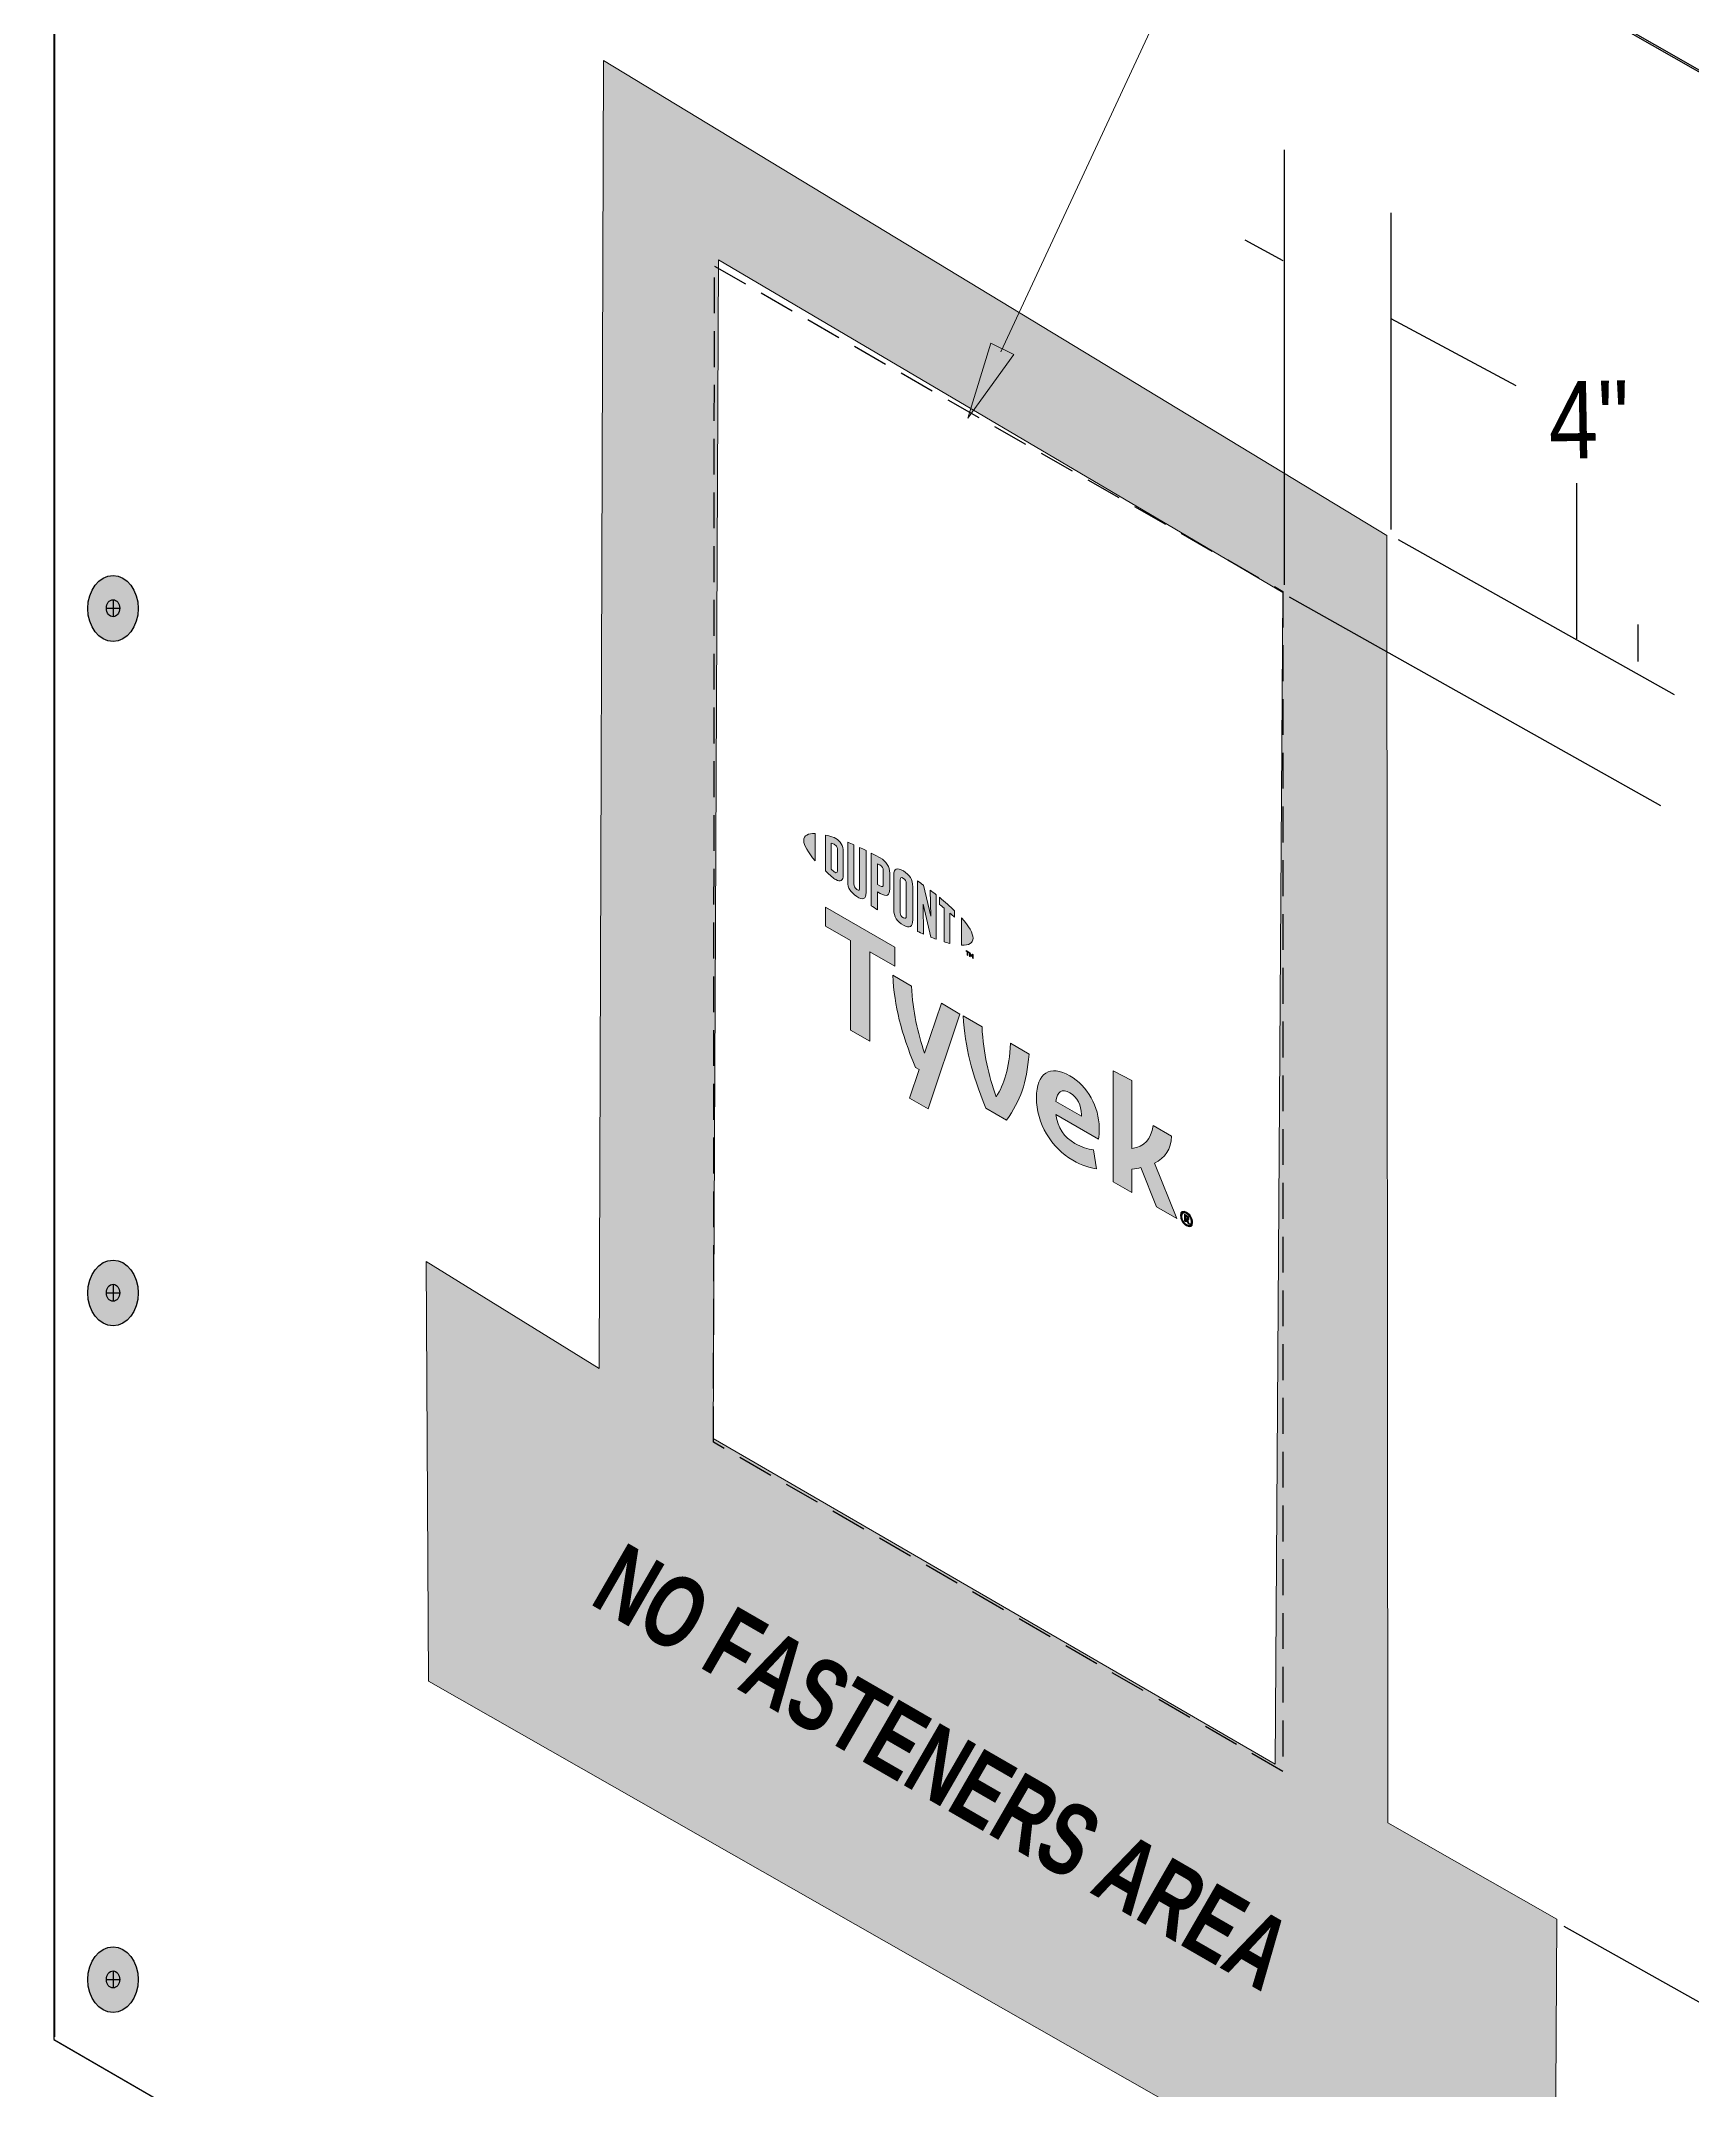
# Model space of a CAD drawing. Extents: x -1140 to 5605, y -816 to 2382.
# Drawn here: x 3728.1 to 3968.2, y 27.2 to 325.1 of the extents above; entities that cross this region are included whole.
import ezdxf

# ---------------------------------------------------------------- set-up
doc = ezdxf.new("R2010")
doc.units = 0
doc.header["$MEASUREMENT"] = 0
for name, pattern in [('AI-Linetype-26', [86.381111, 43.190556, -8.638111, 8.638111, -8.638111, 8.638111, -8.638111]), ('AI-Linetype-27', [86.381111, 43.190556, -8.638111, 8.638111, -8.638111, 8.638111, -8.638111]), ('AI-Linetype-28', [86.381111, 43.190556, -8.638111, 8.638111, -8.638111, 8.638111, -8.638111]), ('AI-Linetype-54', [7.8125, 5.208333, -2.604167])]:
    doc.linetypes.add(name, pattern=pattern)
for name, color, linetype, lineweight in [('.ATI-TEXT', 7, 'Continuous', 0), ('G-ANNO-TTLB', 7, 'Continuous', 0), ('TYVEK', 7, 'Continuous', 0), ('wall scratch', 7, 'Continuous', 0), ('X-REF - TRACED', 7, 'Continuous', 0)]:
    doc.layers.add(name, color=color, linetype=linetype, lineweight=lineweight)

# ---------------------------------------------------------------- blocks, each defined once
blk = doc.blocks.new('Block_38')
at = {"layer": 'wall scratch', "color": 18, "lineweight": 25, "true_color": 0x000000}
blk.add_lwpolyline([(3730.4, 35.1)], dxfattribs=at)
blk = doc.blocks.new('Block_39')
at = {"layer": 'wall scratch', "color": 18, "lineweight": 25, "true_color": 0x000000}
for points in [[(3730.4, 35.1)], [(3999.27, -120.56)]]:
    blk.add_lwpolyline(points, dxfattribs=at)
blk = doc.blocks.new('Block_208')
at = {"layer": 'TYVEK', "color": 18, "lineweight": 25, "true_color": 0x000000}
for points in [[(3890.34, 127.12)], [(3890.34, -44.32)]]:
    blk.add_lwpolyline(points, dxfattribs=at)
blk = doc.blocks.new('Block_213')
at = {"layer": 'TYVEK', "color": 4, "lineweight": 25, "true_color": 0x00ffff}
for points in [[(3780.2, 46.56)], [(3802.64, 33.7)]]:
    blk.add_lwpolyline(points, dxfattribs=at)
blk = doc.blocks.new('Block_221')
at = {"layer": 'TYVEK', "true_color": 0x003b71, "transparency": 33554687}
h = blk.add_hatch(color=156, dxfattribs=at)
h.dxf.hatch_style = 2
edge = h.paths.add_edge_path()
edge.add_ellipse((3738.59, 43.42), major_axis=(0, 4.78), ratio=0.766948, start_angle=0, end_angle=360)
at = {"layer": 'TYVEK', "color": 18, "lineweight": 25, "true_color": 0x000000}
for p, q in [((3737.62, 43.45), (3739.56, 43.45)), ((3738.59, 44.68), (3738.59, 42.21))]:
    blk.add_line(p, q, dxfattribs=at)
for centre, major_axis, ratio in [((3738.59, 43.42), (0, 4.78), 0.766948), ((3738.59, 43.45), (0, 1.23), 0.788846)]:
    blk.add_ellipse(centre, major_axis=major_axis, ratio=ratio, dxfattribs=at)
blk = doc.blocks.new('Block_222')
at = {"layer": 'TYVEK', "true_color": 0x003b71, "transparency": 33554687}
h = blk.add_hatch(color=156, dxfattribs=at)
h.dxf.hatch_style = 2
edge = h.paths.add_edge_path()
edge.add_ellipse((3738.59, 242.66), major_axis=(0, 4.78), ratio=0.766948, start_angle=0, end_angle=360)
at = {"layer": 'TYVEK', "color": 18, "lineweight": 25, "true_color": 0x000000}
for p, q in [((3737.62, 242.69), (3739.56, 242.69)), ((3738.59, 243.92), (3738.59, 241.45))]:
    blk.add_line(p, q, dxfattribs=at)
blk.add_lwpolyline([(3738.08, 247.08)], dxfattribs=at)
for centre, major_axis, ratio in [((3738.59, 242.66), (0, 4.78), 0.766948), ((3738.59, 242.69), (0, 1.23), 0.788846)]:
    blk.add_ellipse(centre, major_axis=major_axis, ratio=ratio, dxfattribs=at)
blk = doc.blocks.new('Block_224')
at = {"layer": 'TYVEK', "true_color": 0x003b71, "transparency": 33554687}
h = blk.add_hatch(color=156, dxfattribs=at)
h.dxf.hatch_style = 2
edge = h.paths.add_edge_path()
edge.add_ellipse((3738.59, 143.2), major_axis=(0, 4.78), ratio=0.766948, start_angle=0, end_angle=360)
at = {"layer": 'TYVEK', "color": 18, "lineweight": 25, "true_color": 0x000000}
for p, q in [((3737.62, 143.23), (3739.56, 143.23)), ((3738.59, 144.47), (3738.59, 142))]:
    blk.add_line(p, q, dxfattribs=at)
blk.add_lwpolyline([(3738.08, 138.09)], dxfattribs=at)
for centre, major_axis, ratio in [((3738.59, 143.2), (0, 4.78), 0.766948), ((3738.59, 143.23), (0, 1.23), 0.788846)]:
    blk.add_ellipse(centre, major_axis=major_axis, ratio=ratio, dxfattribs=at)
blk = doc.blocks.new('Block_475')
at = {"layer": '.ATI-TEXT', "true_color": 0x000000, "transparency": 33554687}
h = blk.add_hatch(color=18, dxfattribs=at)
h.dxf.hatch_style = 2
h.paths.add_polyline_path([(3869.48, 279.56), (3862.81, 270.31), (3866.12, 281.22)])
at = {"layer": '.ATI-TEXT', "color": 18, "lineweight": 0, "true_color": 0x000000}
for p, q in [((3867.6, 279.94), (3930.29, 414.9)), ((3930.29, 414.9), (3961.26, 414.9))]:
    blk.add_line(p, q, dxfattribs=at)
at = {"layer": '.ATI-TEXT'}
blk.add_lwpolyline([(3869.48, 279.56), (3862.81, 270.31), (3866.12, 281.22), (3866.12, 281.22)], close=True, dxfattribs=at)
at = {"layer": '.ATI-TEXT', "insert": (3971.52, 409.18), "char_height": 0.2, "attachment_point": 7}
blk.add_mtext('\\C18;\\c0;\\FArial Narrow|b0|i0|c1;\\H11.249999;\\W1.000000;WINDOW OUTLINE', dxfattribs=at)
blk = doc.blocks.new('Block_533')
at = {"layer": 'X-REF - TRACED', "true_color": 0x848484, "transparency": 33554687}
h = blk.add_hatch(color=252, dxfattribs=at)
h.dxf.hatch_style = 2
edge = h.paths.add_edge_path()
edge.add_spline(control_points=[(3838.94, 208.96), (3838.94, 208.24), (3839.55, 207.21), (3840.62, 206.01), (3840.62, 206.01), (3840.62, 209.96), (3840.62, 209.96), (3839.55, 210), (3838.94, 209.68), (3838.94, 208.96)], knot_values=[0, 0, 0, 0, 1, 1, 1, 2, 2, 2, 3, 3, 3, 3], degree=3, periodic=0)
h = blk.add_hatch(color=252, dxfattribs=at)
h.dxf.hatch_style = 2
edge = h.paths.add_edge_path()
edge.add_spline(control_points=[(3843.83, 204.53), (3843.83, 204.23), (3843.67, 204.22), (3843.48, 204.33), (3843.33, 204.41), (3843.1, 204.61), (3842.92, 204.77), (3842.92, 204.77), (3842.92, 208.54), (3842.92, 208.54), (3843.1, 208.49), (3843.33, 208.42), (3843.48, 208.33), (3843.67, 208.23), (3843.83, 208.03), (3843.83, 207.73), (3843.83, 207.73), (3843.83, 204.53), (3843.83, 204.53)], knot_values=[0, 0, 0, 0, 1, 1, 1, 2, 2, 2, 3, 3, 3, 4, 4, 4, 5, 5, 5, 6, 6, 6, 6], degree=3, periodic=0)
edge = h.paths.add_edge_path()
edge.add_spline(control_points=[(3843.6, 209.25), (3843.3, 209.42), (3842.87, 209.57), (3842.1, 209.74), (3842.1, 209.74), (3842.1, 204.52), (3842.1, 204.52), (3842.78, 203.88), (3843.3, 203.44), (3843.6, 203.27), (3844.29, 202.87), (3844.68, 203.13), (3844.68, 203.91), (3844.68, 203.91), (3844.68, 207.37), (3844.68, 207.37), (3844.68, 208.15), (3844.29, 208.85), (3843.6, 209.25)], knot_values=[0, 0, 0, 0, 1, 1, 1, 2, 2, 2, 3, 3, 3, 4, 4, 4, 5, 5, 5, 6, 6, 6, 6], degree=3, periodic=0)
h = blk.add_hatch(color=252, dxfattribs=at)
h.dxf.hatch_style = 2
edge = h.paths.add_edge_path()
edge.add_spline(control_points=[(3847.07, 202.05), (3847.07, 201.74), (3846.98, 201.6), (3846.65, 201.84), (3846.33, 202.07), (3846.24, 202.28), (3846.24, 202.64), (3846.24, 202.64), (3846.24, 208.32), (3846.24, 208.32), (3846.02, 208.42), (3845.55, 208.62), (3845.34, 208.71), (3845.34, 208.71), (3845.34, 202.95), (3845.34, 202.95), (3845.34, 202.04), (3845.73, 201.45), (3846.65, 200.8), (3847.49, 200.21), (3848.01, 200.4), (3848.01, 201.41), (3848.01, 201.41), (3848.01, 207.49), (3848.01, 207.49), (3847.83, 207.58), (3847.26, 207.86), (3847.07, 207.94), (3847.07, 207.94), (3847.07, 202.05), (3847.07, 202.05)], knot_values=[0, 0, 0, 0, 1, 1, 1, 2, 2, 2, 3, 3, 3, 4, 4, 4, 5, 5, 5, 6, 6, 6, 7, 7, 7, 8, 8, 8, 9, 9, 9, 10, 10, 10, 10], degree=3, periodic=0)
h = blk.add_hatch(color=252, dxfattribs=at)
h.dxf.hatch_style = 2
edge = h.paths.add_edge_path()
edge.add_spline(control_points=[(3850.49, 202.57), (3850.49, 202.24), (3850.39, 202.13), (3850.01, 202.35), (3850.01, 202.35), (3849.68, 202.54), (3849.68, 202.54), (3849.68, 202.54), (3849.68, 205.56), (3849.68, 205.56), (3849.82, 205.48), (3849.9, 205.44), (3849.99, 205.39), (3850.4, 205.15), (3850.49, 204.92), (3850.49, 204.59), (3850.49, 204.59), (3850.49, 202.57), (3850.49, 202.57)], knot_values=[0, 0, 0, 0, 1, 1, 1, 2, 2, 2, 3, 3, 3, 4, 4, 4, 5, 5, 5, 6, 6, 6, 6], degree=3, periodic=0)
edge = h.paths.add_edge_path()
edge.add_spline(control_points=[(3850.04, 206.43), (3849.88, 206.52), (3849.29, 206.84), (3848.74, 207.12), (3848.74, 207.12), (3848.74, 199.47), (3848.74, 199.47), (3848.93, 199.35), (3849.41, 199.04), (3849.68, 198.88), (3849.68, 198.88), (3849.68, 201.48), (3849.68, 201.48), (3849.68, 201.48), (3850.04, 201.27), (3850.04, 201.27), (3851.03, 200.7), (3851.44, 200.97), (3851.44, 201.94), (3851.44, 201.94), (3851.44, 204.2), (3851.44, 204.2), (3851.44, 205.15), (3850.98, 205.89), (3850.04, 206.43)], knot_values=[0, 0, 0, 0, 1, 1, 1, 2, 2, 2, 3, 3, 3, 4, 4, 4, 5, 5, 5, 6, 6, 6, 7, 7, 7, 8, 8, 8, 8], degree=3, periodic=0)
h = blk.add_hatch(color=252, dxfattribs=at)
h.dxf.hatch_style = 2
edge = h.paths.add_edge_path()
edge.add_spline(control_points=[(3853.84, 197.96), (3853.84, 197.66), (3853.75, 197.55), (3853.42, 197.73), (3853.08, 197.92), (3852.98, 198.14), (3852.98, 198.46), (3852.98, 198.46), (3852.98, 203.23), (3852.98, 203.23), (3852.98, 203.54), (3853.08, 203.66), (3853.42, 203.45), (3853.75, 203.25), (3853.84, 203.04), (3853.84, 202.73), (3853.84, 202.73), (3853.84, 197.96), (3853.84, 197.96)], knot_values=[0, 0, 0, 0, 1, 1, 1, 2, 2, 2, 3, 3, 3, 4, 4, 4, 5, 5, 5, 6, 6, 6, 6], degree=3, periodic=0)
edge = h.paths.add_edge_path()
edge.add_spline(control_points=[(3853.42, 204.52), (3852.55, 205.07), (3852.03, 204.93), (3852.03, 203.92), (3852.03, 203.92), (3852.03, 198.92), (3852.03, 198.92), (3852.03, 197.85), (3852.5, 197.14), (3853.42, 196.66), (3854.32, 196.19), (3854.79, 196.31), (3854.79, 197.44), (3854.79, 197.44), (3854.79, 202.22), (3854.79, 202.22), (3854.79, 203.3), (3854.36, 203.92), (3853.42, 204.52)], knot_values=[0, 0, 0, 0, 1, 1, 1, 2, 2, 2, 3, 3, 3, 4, 4, 4, 5, 5, 5, 6, 6, 6, 6], degree=3, periodic=0)
h = blk.add_hatch(color=252, dxfattribs=at)
h.dxf.hatch_style = 2
edge = h.paths.add_edge_path()
edge.add_spline(control_points=[(3857.39, 197.97), (3857.39, 197.97), (3856.35, 202.46), (3856.35, 202.46), (3856.07, 202.66), (3855.72, 202.91), (3855.46, 203.09), (3855.46, 203.09), (3855.46, 195.74), (3855.46, 195.74), (3855.65, 195.65), (3856.12, 195.44), (3856.36, 195.34), (3856.36, 195.34), (3856.29, 199.71), (3856.29, 199.71), (3856.29, 199.71), (3857.39, 194.91), (3857.39, 194.91), (3857.62, 194.82), (3857.97, 194.69), (3858.19, 194.61), (3858.19, 194.61), (3858.19, 201.06), (3858.19, 201.06), (3857.96, 201.25), (3857.53, 201.58), (3857.33, 201.74), (3857.33, 201.74), (3857.39, 197.97), (3857.39, 197.97)], knot_values=[0, 0, 0, 0, 1, 1, 1, 2, 2, 2, 3, 3, 3, 4, 4, 4, 5, 5, 5, 6, 6, 6, 7, 7, 7, 8, 8, 8, 9, 9, 9, 10, 10, 10, 10], degree=3, periodic=0)
h = blk.add_hatch(color=252, dxfattribs=at)
h.dxf.hatch_style = 2
edge = h.paths.add_edge_path()
edge.add_spline(control_points=[(3858.65, 199.67), (3858.89, 199.49), (3859.12, 199.3), (3859.34, 199.12), (3859.34, 199.12), (3859.34, 194.23), (3859.34, 194.23), (3859.54, 194.17), (3859.92, 194.06), (3860.18, 194), (3860.18, 194), (3860.18, 198.4), (3860.18, 198.4), (3860.42, 198.19), (3860.65, 197.98), (3860.86, 197.79), (3860.86, 197.79), (3860.86, 198.73), (3860.86, 198.73), (3860.2, 199.38), (3859.49, 200.01), (3858.65, 200.69), (3858.65, 200.69), (3858.65, 199.67), (3858.65, 199.67)], knot_values=[0, 0, 0, 0, 1, 1, 1, 2, 2, 2, 3, 3, 3, 4, 4, 4, 5, 5, 5, 6, 6, 6, 7, 7, 7, 8, 8, 8, 8], degree=3, periodic=0)
h = blk.add_hatch(color=252, dxfattribs=at)
h.dxf.hatch_style = 2
edge = h.paths.add_edge_path()
edge.add_spline(control_points=[(3863.55, 194.75), (3863.55, 194.03), (3862.94, 193.71), (3861.87, 193.74), (3861.87, 193.74), (3861.87, 197.69), (3861.87, 197.69), (3862.94, 196.5), (3863.55, 195.47), (3863.55, 194.75)], knot_values=[0, 0, 0, 0, 1, 1, 1, 2, 2, 2, 3, 3, 3, 3], degree=3, periodic=0)
h = blk.add_hatch(color=252, dxfattribs=at)
h.dxf.hatch_style = 2
edge = h.paths.add_edge_path()
edge.add_spline(control_points=[(3863.05, 192.67), (3863.05, 192.67), (3863.15, 192.61), (3863.15, 192.61), (3863.15, 192.61), (3863.3, 192.26), (3863.3, 192.26), (3863.3, 192.26), (3863.45, 192.44), (3863.45, 192.44), (3863.45, 192.44), (3863.55, 192.38), (3863.55, 192.38), (3863.55, 192.38), (3863.55, 191.81), (3863.55, 191.81), (3863.55, 191.81), (3863.46, 191.87), (3863.46, 191.87), (3863.46, 191.87), (3863.46, 192.27), (3863.46, 192.27), (3863.46, 192.27), (3863.31, 192.09), (3863.31, 192.09), (3863.31, 192.09), (3863.3, 192.09), (3863.3, 192.09), (3863.3, 192.09), (3863.14, 192.45), (3863.14, 192.45), (3863.14, 192.45), (3863.14, 192.05), (3863.14, 192.05), (3863.14, 192.05), (3863.05, 192.1), (3863.05, 192.1), (3863.05, 192.1), (3863.05, 192.67), (3863.05, 192.67)], knot_values=[0, 0, 0, 0, 1, 1, 1, 2, 2, 2, 3, 3, 3, 4, 4, 4, 5, 5, 5, 6, 6, 6, 7, 7, 7, 8, 8, 8, 9, 9, 9, 10, 10, 10, 11, 11, 11, 12, 12, 12, 13, 13, 13, 13], degree=3, periodic=0)
edge = h.paths.add_edge_path()
edge.add_spline(control_points=[(3862.7, 192.77), (3862.7, 192.77), (3862.54, 192.86), (3862.54, 192.86), (3862.54, 192.86), (3862.54, 192.96), (3862.54, 192.96), (3862.54, 192.96), (3862.94, 192.73), (3862.94, 192.73), (3862.94, 192.73), (3862.94, 192.63), (3862.94, 192.63), (3862.94, 192.63), (3862.79, 192.72), (3862.79, 192.72), (3862.79, 192.72), (3862.79, 192.25), (3862.79, 192.25), (3862.79, 192.25), (3862.7, 192.31), (3862.7, 192.31), (3862.7, 192.31), (3862.7, 192.77), (3862.7, 192.77)], knot_values=[0, 0, 0, 0, 1, 1, 1, 2, 2, 2, 3, 3, 3, 4, 4, 4, 5, 5, 5, 6, 6, 6, 7, 7, 7, 8, 8, 8, 8], degree=3, periodic=0)
at = {"layer": 'X-REF - TRACED'}
for points, knots in [([(3838.94, 208.96), (3838.94, 208.24), (3839.55, 207.21), (3840.62, 206.01), (3840.62, 206.01), (3840.62, 209.96), (3840.62, 209.96), (3839.55, 210), (3838.94, 209.68), (3838.94, 208.96)], [0, 0, 0, 0, 1, 1, 1, 2, 2, 2, 3, 3, 3, 3]), ([(3843.6, 209.25), (3843.3, 209.42), (3842.87, 209.57), (3842.1, 209.74), (3842.1, 209.74), (3842.1, 204.52), (3842.1, 204.52), (3842.78, 203.88), (3843.3, 203.44), (3843.6, 203.27), (3844.29, 202.87), (3844.68, 203.13), (3844.68, 203.91), (3844.68, 203.91), (3844.68, 207.37), (3844.68, 207.37), (3844.68, 208.15), (3844.29, 208.85), (3843.6, 209.25)], [0, 0, 0, 0, 1, 1, 1, 2, 2, 2, 3, 3, 3, 4, 4, 4, 5, 5, 5, 6, 6, 6, 6]), ([(3843.83, 204.53), (3843.83, 204.23), (3843.67, 204.22), (3843.48, 204.33), (3843.33, 204.41), (3843.1, 204.61), (3842.92, 204.77), (3842.92, 204.77), (3842.92, 208.54), (3842.92, 208.54), (3843.1, 208.49), (3843.33, 208.42), (3843.48, 208.33), (3843.67, 208.23), (3843.83, 208.03), (3843.83, 207.73), (3843.83, 207.73), (3843.83, 204.53), (3843.83, 204.53)], [0, 0, 0, 0, 1, 1, 1, 2, 2, 2, 3, 3, 3, 4, 4, 4, 5, 5, 5, 6, 6, 6, 6]), ([(3847.07, 202.05), (3847.07, 201.74), (3846.98, 201.6), (3846.65, 201.84), (3846.33, 202.07), (3846.24, 202.28), (3846.24, 202.64), (3846.24, 202.64), (3846.24, 208.32), (3846.24, 208.32), (3846.02, 208.42), (3845.55, 208.62), (3845.34, 208.71), (3845.34, 208.71), (3845.34, 202.95), (3845.34, 202.95), (3845.34, 202.04), (3845.73, 201.45), (3846.65, 200.8), (3847.49, 200.21), (3848.01, 200.4), (3848.01, 201.41), (3848.01, 201.41), (3848.01, 207.49), (3848.01, 207.49), (3847.83, 207.58), (3847.26, 207.86), (3847.07, 207.94), (3847.07, 207.94), (3847.07, 202.05), (3847.07, 202.05)], [0, 0, 0, 0, 1, 1, 1, 2, 2, 2, 3, 3, 3, 4, 4, 4, 5, 5, 5, 6, 6, 6, 7, 7, 7, 8, 8, 8, 9, 9, 9, 10, 10, 10, 10]), ([(3850.04, 206.43), (3849.88, 206.52), (3849.29, 206.84), (3848.74, 207.12), (3848.74, 207.12), (3848.74, 199.47), (3848.74, 199.47), (3848.93, 199.35), (3849.41, 199.04), (3849.68, 198.88), (3849.68, 198.88), (3849.68, 201.48), (3849.68, 201.48), (3849.68, 201.48), (3850.04, 201.27), (3850.04, 201.27), (3851.03, 200.7), (3851.44, 200.97), (3851.44, 201.94), (3851.44, 201.94), (3851.44, 204.2), (3851.44, 204.2), (3851.44, 205.15), (3850.98, 205.89), (3850.04, 206.43)], [0, 0, 0, 0, 1, 1, 1, 2, 2, 2, 3, 3, 3, 4, 4, 4, 5, 5, 5, 6, 6, 6, 7, 7, 7, 8, 8, 8, 8]), ([(3850.49, 202.57), (3850.49, 202.24), (3850.39, 202.13), (3850.01, 202.35), (3850.01, 202.35), (3849.68, 202.54), (3849.68, 202.54), (3849.68, 202.54), (3849.68, 205.56), (3849.68, 205.56), (3849.82, 205.48), (3849.9, 205.44), (3849.99, 205.39), (3850.4, 205.15), (3850.49, 204.92), (3850.49, 204.59), (3850.49, 204.59), (3850.49, 202.57), (3850.49, 202.57)], [0, 0, 0, 0, 1, 1, 1, 2, 2, 2, 3, 3, 3, 4, 4, 4, 5, 5, 5, 6, 6, 6, 6]), ([(3853.42, 204.52), (3852.55, 205.07), (3852.03, 204.93), (3852.03, 203.92), (3852.03, 203.92), (3852.03, 198.92), (3852.03, 198.92), (3852.03, 197.85), (3852.5, 197.14), (3853.42, 196.66), (3854.32, 196.19), (3854.79, 196.31), (3854.79, 197.44), (3854.79, 197.44), (3854.79, 202.22), (3854.79, 202.22), (3854.79, 203.3), (3854.36, 203.92), (3853.42, 204.52)], [0, 0, 0, 0, 1, 1, 1, 2, 2, 2, 3, 3, 3, 4, 4, 4, 5, 5, 5, 6, 6, 6, 6]), ([(3853.84, 197.96), (3853.84, 197.66), (3853.75, 197.55), (3853.42, 197.73), (3853.08, 197.92), (3852.98, 198.14), (3852.98, 198.46), (3852.98, 198.46), (3852.98, 203.23), (3852.98, 203.23), (3852.98, 203.54), (3853.08, 203.66), (3853.42, 203.45), (3853.75, 203.25), (3853.84, 203.04), (3853.84, 202.73), (3853.84, 202.73), (3853.84, 197.96), (3853.84, 197.96)], [0, 0, 0, 0, 1, 1, 1, 2, 2, 2, 3, 3, 3, 4, 4, 4, 5, 5, 5, 6, 6, 6, 6]), ([(3857.39, 197.97), (3857.39, 197.97), (3856.35, 202.46), (3856.35, 202.46), (3856.07, 202.66), (3855.72, 202.91), (3855.46, 203.09), (3855.46, 203.09), (3855.46, 195.74), (3855.46, 195.74), (3855.65, 195.65), (3856.12, 195.44), (3856.36, 195.34), (3856.36, 195.34), (3856.29, 199.71), (3856.29, 199.71), (3856.29, 199.71), (3857.39, 194.91), (3857.39, 194.91), (3857.62, 194.82), (3857.97, 194.69), (3858.19, 194.61), (3858.19, 194.61), (3858.19, 201.06), (3858.19, 201.06), (3857.96, 201.25), (3857.53, 201.58), (3857.33, 201.74), (3857.33, 201.74), (3857.39, 197.97), (3857.39, 197.97)], [0, 0, 0, 0, 1, 1, 1, 2, 2, 2, 3, 3, 3, 4, 4, 4, 5, 5, 5, 6, 6, 6, 7, 7, 7, 8, 8, 8, 9, 9, 9, 10, 10, 10, 10]), ([(3858.65, 199.67), (3858.89, 199.49), (3859.12, 199.3), (3859.34, 199.12), (3859.34, 199.12), (3859.34, 194.23), (3859.34, 194.23), (3859.54, 194.17), (3859.92, 194.06), (3860.18, 194), (3860.18, 194), (3860.18, 198.4), (3860.18, 198.4), (3860.42, 198.19), (3860.65, 197.98), (3860.86, 197.79), (3860.86, 197.79), (3860.86, 198.73), (3860.86, 198.73), (3860.2, 199.38), (3859.49, 200.01), (3858.65, 200.69), (3858.65, 200.69), (3858.65, 199.67), (3858.65, 199.67)], [0, 0, 0, 0, 1, 1, 1, 2, 2, 2, 3, 3, 3, 4, 4, 4, 5, 5, 5, 6, 6, 6, 7, 7, 7, 8, 8, 8, 8]), ([(3863.55, 194.75), (3863.55, 194.03), (3862.94, 193.71), (3861.87, 193.74), (3861.87, 193.74), (3861.87, 197.69), (3861.87, 197.69), (3862.94, 196.5), (3863.55, 195.47), (3863.55, 194.75)], [0, 0, 0, 0, 1, 1, 1, 2, 2, 2, 3, 3, 3, 3]), ([(3862.7, 192.77), (3862.7, 192.77), (3862.54, 192.86), (3862.54, 192.86), (3862.54, 192.86), (3862.54, 192.96), (3862.54, 192.96), (3862.54, 192.96), (3862.94, 192.73), (3862.94, 192.73), (3862.94, 192.73), (3862.94, 192.63), (3862.94, 192.63), (3862.94, 192.63), (3862.79, 192.72), (3862.79, 192.72), (3862.79, 192.72), (3862.79, 192.25), (3862.79, 192.25), (3862.79, 192.25), (3862.7, 192.31), (3862.7, 192.31), (3862.7, 192.31), (3862.7, 192.77), (3862.7, 192.77)], [0, 0, 0, 0, 1, 1, 1, 2, 2, 2, 3, 3, 3, 4, 4, 4, 5, 5, 5, 6, 6, 6, 7, 7, 7, 8, 8, 8, 8]), ([(3863.05, 192.67), (3863.05, 192.67), (3863.15, 192.61), (3863.15, 192.61), (3863.15, 192.61), (3863.3, 192.26), (3863.3, 192.26), (3863.3, 192.26), (3863.45, 192.44), (3863.45, 192.44), (3863.45, 192.44), (3863.55, 192.38), (3863.55, 192.38), (3863.55, 192.38), (3863.55, 191.81), (3863.55, 191.81), (3863.55, 191.81), (3863.46, 191.87), (3863.46, 191.87), (3863.46, 191.87), (3863.46, 192.27), (3863.46, 192.27), (3863.46, 192.27), (3863.31, 192.09), (3863.31, 192.09), (3863.31, 192.09), (3863.3, 192.09), (3863.3, 192.09), (3863.3, 192.09), (3863.14, 192.45), (3863.14, 192.45), (3863.14, 192.45), (3863.14, 192.05), (3863.14, 192.05), (3863.14, 192.05), (3863.05, 192.1), (3863.05, 192.1), (3863.05, 192.1), (3863.05, 192.67), (3863.05, 192.67)], [0, 0, 0, 0, 1, 1, 1, 2, 2, 2, 3, 3, 3, 4, 4, 4, 5, 5, 5, 6, 6, 6, 7, 7, 7, 8, 8, 8, 9, 9, 9, 10, 10, 10, 11, 11, 11, 12, 12, 12, 13, 13, 13, 13])]:
    blk.add_open_spline(points, degree=3, knots=knots, dxfattribs=at)
blk = doc.blocks.new('Block_537')
at = {"layer": 'X-REF - TRACED', "true_color": 0x848484, "transparency": 33554687}
h = blk.add_hatch(color=252, dxfattribs=at)
h.dxf.hatch_style = 2
h.paths.add_polyline_path([(3852.2, 193.43), (3842.1, 199.26), (3842.1, 196.52), (3845.75, 194.41), (3845.75, 181.41), (3848.55, 179.79), (3848.55, 192.79), (3852.2, 190.68)])
h = blk.add_hatch(color=252, dxfattribs=at)
h.dxf.hatch_style = 2
edge = h.paths.add_edge_path()
edge.add_spline(control_points=[(3868.99, 179.48), (3868.81, 175.74), (3868.07, 173.56), (3866.91, 171.69), (3865.79, 174.88), (3865.07, 177.9), (3864.85, 181.87), (3864.85, 181.87), (3862.12, 183.45), (3862.12, 183.45), (3862.42, 178.76), (3863.3, 175.35), (3865.42, 170.05), (3865.42, 170.05), (3868.42, 168.32), (3868.42, 168.32), (3870.46, 171.21), (3871.3, 173.63), (3871.7, 177.92), (3871.7, 177.92), (3868.99, 179.48), (3868.99, 179.48)], knot_values=[0, 0, 0, 0, 1, 1, 1, 2, 2, 2, 3, 3, 3, 4, 4, 4, 5, 5, 5, 6, 6, 6, 7, 7, 7, 7], degree=3, periodic=0)
h = blk.add_hatch(color=252, dxfattribs=at)
h.dxf.hatch_style = 2
edge = h.paths.add_edge_path()
edge.add_spline(control_points=[(3875.56, 171.04), (3875.56, 171.04), (3879.29, 168.88), (3879.29, 168.88), (3879.29, 168.88), (3879.29, 169.15), (3879.29, 169.15), (3879.29, 170.41), (3878.7, 171.67), (3877.62, 172.3), (3876.48, 172.95), (3875.74, 172.46), (3875.56, 171.04)], knot_values=[0, 0, 0, 0, 1, 1, 1, 2, 2, 2, 3, 3, 3, 4, 4, 4, 4], degree=3, periodic=0)
edge = h.paths.add_edge_path()
edge.add_spline(control_points=[(3881.5, 161.26), (3880.64, 161.31), (3879.36, 161.73), (3878.07, 162.48), (3874.91, 164.3), (3872.75, 167.84), (3872.75, 171.58), (3872.75, 175.15), (3874.74, 176.44), (3877.62, 174.77), (3880.19, 173.29), (3881.87, 170.22), (3881.87, 167.21), (3881.87, 166.54), (3881.84, 165.97), (3881.8, 165.55), (3881.8, 165.55), (3875.6, 169.12), (3875.6, 169.12), (3875.85, 167.18), (3876.78, 165.84), (3878.34, 164.93), (3879.31, 164.38), (3880.23, 164.09), (3881.07, 164.01), (3881.07, 164.01), (3881.5, 161.26), (3881.5, 161.26)], knot_values=[0, 0, 0, 0, 1, 1, 1, 2, 2, 2, 3, 3, 3, 4, 4, 4, 5, 5, 5, 6, 6, 6, 7, 7, 7, 8, 8, 8, 9, 9, 9, 9], degree=3, periodic=0)
h = blk.add_hatch(color=252, dxfattribs=at)
h.dxf.hatch_style = 2
edge = h.paths.add_edge_path()
edge.add_spline(control_points=[(3889.9, 162.06), (3889.9, 162.06), (3893.15, 154.04), (3893.15, 154.04), (3893.15, 154.04), (3890.21, 155.74), (3890.21, 155.74), (3890.21, 155.74), (3887.95, 161.43), (3887.95, 161.43), (3887.54, 161.33), (3887.11, 161.24), (3886.64, 161.18), (3886.64, 161.18), (3886.64, 157.8), (3886.64, 157.8), (3886.64, 157.8), (3883.93, 159.37), (3883.93, 159.37), (3883.93, 159.37), (3883.93, 175.49), (3883.93, 175.49), (3883.93, 175.49), (3886.64, 174.08), (3886.64, 174.08), (3886.64, 174.08), (3886.64, 164.17), (3886.64, 164.17), (3888.48, 164.47), (3889.39, 165.53), (3889.7, 167.53), (3889.7, 167.53), (3892.39, 165.97), (3892.39, 165.97), (3892.33, 164.07), (3891.47, 162.84), (3889.9, 162.06)], knot_values=[0, 0, 0, 0, 1, 1, 1, 2, 2, 2, 3, 3, 3, 4, 4, 4, 5, 5, 5, 6, 6, 6, 7, 7, 7, 8, 8, 8, 9, 9, 9, 10, 10, 10, 11, 11, 11, 12, 12, 12, 12], degree=3, periodic=0)
at = {"layer": 'X-REF - TRACED'}
blk.add_lwpolyline([(3852.2, 193.43), (3842.1, 199.26), (3842.1, 196.52), (3845.75, 194.41), (3845.75, 181.41), (3848.55, 179.79), (3848.55, 192.79), (3852.2, 190.68)], close=True, dxfattribs=at)
for points, knots in [([(3868.99, 179.48), (3868.81, 175.74), (3868.07, 173.56), (3866.91, 171.69), (3865.79, 174.88), (3865.07, 177.9), (3864.85, 181.87), (3864.85, 181.87), (3862.12, 183.45), (3862.12, 183.45), (3862.42, 178.76), (3863.3, 175.35), (3865.42, 170.05), (3865.42, 170.05), (3868.42, 168.32), (3868.42, 168.32), (3870.46, 171.21), (3871.3, 173.63), (3871.7, 177.92), (3871.7, 177.92), (3868.99, 179.48), (3868.99, 179.48)], [0, 0, 0, 0, 1, 1, 1, 2, 2, 2, 3, 3, 3, 4, 4, 4, 5, 5, 5, 6, 6, 6, 7, 7, 7, 7]), ([(3881.5, 161.26), (3880.64, 161.31), (3879.36, 161.73), (3878.07, 162.48), (3874.91, 164.3), (3872.75, 167.84), (3872.75, 171.58), (3872.75, 175.15), (3874.74, 176.44), (3877.62, 174.77), (3880.19, 173.29), (3881.87, 170.22), (3881.87, 167.21), (3881.87, 166.54), (3881.84, 165.97), (3881.8, 165.55), (3881.8, 165.55), (3875.6, 169.12), (3875.6, 169.12), (3875.85, 167.18), (3876.78, 165.84), (3878.34, 164.93), (3879.31, 164.38), (3880.23, 164.09), (3881.07, 164.01), (3881.07, 164.01), (3881.5, 161.26), (3881.5, 161.26)], [0, 0, 0, 0, 1, 1, 1, 2, 2, 2, 3, 3, 3, 4, 4, 4, 5, 5, 5, 6, 6, 6, 7, 7, 7, 8, 8, 8, 9, 9, 9, 9]), ([(3875.56, 171.04), (3875.56, 171.04), (3879.29, 168.88), (3879.29, 168.88), (3879.29, 168.88), (3879.29, 169.15), (3879.29, 169.15), (3879.29, 170.41), (3878.7, 171.67), (3877.62, 172.3), (3876.48, 172.95), (3875.74, 172.46), (3875.56, 171.04)], [0, 0, 0, 0, 1, 1, 1, 2, 2, 2, 3, 3, 3, 4, 4, 4, 4]), ([(3889.9, 162.06), (3889.9, 162.06), (3893.15, 154.04), (3893.15, 154.04), (3893.15, 154.04), (3890.21, 155.74), (3890.21, 155.74), (3890.21, 155.74), (3887.95, 161.43), (3887.95, 161.43), (3887.54, 161.33), (3887.11, 161.24), (3886.64, 161.18), (3886.64, 161.18), (3886.64, 157.8), (3886.64, 157.8), (3886.64, 157.8), (3883.93, 159.37), (3883.93, 159.37), (3883.93, 159.37), (3883.93, 175.49), (3883.93, 175.49), (3883.93, 175.49), (3886.64, 174.08), (3886.64, 174.08), (3886.64, 174.08), (3886.64, 164.17), (3886.64, 164.17), (3888.48, 164.47), (3889.39, 165.53), (3889.7, 167.53), (3889.7, 167.53), (3892.39, 165.97), (3892.39, 165.97), (3892.33, 164.07), (3891.47, 162.84), (3889.9, 162.06)], [0, 0, 0, 0, 1, 1, 1, 2, 2, 2, 3, 3, 3, 4, 4, 4, 5, 5, 5, 6, 6, 6, 7, 7, 7, 8, 8, 8, 9, 9, 9, 10, 10, 10, 11, 11, 11, 12, 12, 12, 12])]:
    blk.add_open_spline(points, degree=3, knots=knots, dxfattribs=at)
blk = doc.blocks.new('Block_536')
at = {"layer": 'X-REF - TRACED', "true_color": 0x848484, "transparency": 33554687}
h = blk.add_hatch(color=252, dxfattribs=at)
h.dxf.hatch_style = 2
edge = h.paths.add_edge_path()
edge.add_spline(control_points=[(3858.94, 185.29), (3858.94, 185.29), (3856.51, 178.04), (3856.51, 178.04), (3855.47, 181.07), (3854.8, 184), (3854.6, 187.79), (3854.6, 187.79), (3851.87, 189.37), (3851.87, 189.37), (3852.16, 184.68), (3853.05, 181.27), (3855.17, 175.97), (3855.17, 175.97), (3855.71, 175.66), (3855.71, 175.66), (3855.71, 175.66), (3854.32, 171.52), (3854.32, 171.52), (3854.32, 171.52), (3857.03, 169.96), (3857.03, 169.96), (3857.03, 169.96), (3861.64, 183.72), (3861.64, 183.72), (3861.64, 183.72), (3858.94, 185.29), (3858.94, 185.29)], knot_values=[0, 0, 0, 0, 1, 1, 1, 2, 2, 2, 3, 3, 3, 4, 4, 4, 5, 5, 5, 6, 6, 6, 7, 7, 7, 8, 8, 8, 9, 9, 9, 9], degree=3, periodic=0)
at = {"layer": 'X-REF - TRACED'}
blk.add_open_spline([(3858.94, 185.29), (3858.94, 185.29), (3856.51, 178.04), (3856.51, 178.04), (3855.47, 181.07), (3854.8, 184), (3854.6, 187.79), (3854.6, 187.79), (3851.87, 189.37), (3851.87, 189.37), (3852.16, 184.68), (3853.05, 181.27), (3855.17, 175.97), (3855.17, 175.97), (3855.71, 175.66), (3855.71, 175.66), (3855.71, 175.66), (3854.32, 171.52), (3854.32, 171.52), (3854.32, 171.52), (3857.03, 169.96), (3857.03, 169.96), (3857.03, 169.96), (3861.64, 183.72), (3861.64, 183.72), (3861.64, 183.72), (3858.94, 185.29), (3858.94, 185.29)], degree=3, knots=[0, 0, 0, 0, 1, 1, 1, 2, 2, 2, 3, 3, 3, 4, 4, 4, 5, 5, 5, 6, 6, 6, 7, 7, 7, 8, 8, 8, 9, 9, 9, 9], dxfattribs=at)
blk.add_blockref('Block_537', (0, 0), dxfattribs=at)
blk = doc.blocks.new('Block_538')
at = {"layer": 'X-REF - TRACED', "true_color": 0x848484, "transparency": 33554687}
h = blk.add_hatch(color=252, dxfattribs=at)
h.dxf.hatch_style = 2
edge = h.paths.add_edge_path()
edge.add_spline(control_points=[(3894.45, 154.35), (3894.45, 154.35), (3894.45, 154.06), (3894.45, 154.06), (3894.45, 154.06), (3894.56, 153.99), (3894.56, 153.99), (3894.67, 153.93), (3894.73, 153.93), (3894.73, 154.04), (3894.73, 154.16), (3894.67, 154.23), (3894.56, 154.29), (3894.56, 154.29), (3894.45, 154.35), (3894.45, 154.35)], knot_values=[0, 0, 0, 0, 1, 1, 1, 2, 2, 2, 3, 3, 3, 4, 4, 4, 5, 5, 5, 5], degree=3, periodic=0)
edge = h.paths.add_edge_path()
edge.add_spline(control_points=[(3894.26, 154.65), (3894.26, 154.65), (3894.56, 154.48), (3894.56, 154.48), (3894.8, 154.34), (3894.92, 154.14), (3894.92, 153.94), (3894.92, 153.8), (3894.86, 153.72), (3894.74, 153.74), (3894.8, 153.58), (3894.88, 153.41), (3894.98, 153.22), (3894.98, 153.22), (3894.75, 153.35), (3894.75, 153.35), (3894.66, 153.52), (3894.6, 153.67), (3894.55, 153.82), (3894.55, 153.82), (3894.45, 153.88), (3894.45, 153.88), (3894.45, 153.88), (3894.45, 153.52), (3894.45, 153.52), (3894.45, 153.52), (3894.26, 153.63), (3894.26, 153.63), (3894.26, 153.63), (3894.26, 154.65), (3894.26, 154.65)], knot_values=[0, 0, 0, 0, 1, 1, 1, 2, 2, 2, 3, 3, 3, 4, 4, 4, 5, 5, 5, 6, 6, 6, 7, 7, 7, 8, 8, 8, 9, 9, 9, 10, 10, 10, 10], degree=3, periodic=0)
edge = h.paths.add_edge_path()
edge.add_spline(control_points=[(3894.57, 154.73), (3894.15, 154.98), (3893.9, 154.84), (3893.9, 154.33), (3893.9, 153.82), (3894.15, 153.4), (3894.57, 153.15), (3895, 152.91), (3895.24, 153.04), (3895.24, 153.55), (3895.24, 154.06), (3895, 154.49), (3894.57, 154.73)], knot_values=[0, 0, 0, 0, 1, 1, 1, 2, 2, 2, 3, 3, 3, 4, 4, 4, 4], degree=3, periodic=0)
edge = h.paths.add_edge_path()
edge.add_spline(control_points=[(3894.57, 154.93), (3895.1, 154.63), (3895.45, 154.04), (3895.45, 153.44), (3895.45, 152.83), (3895.1, 152.65), (3894.57, 152.95), (3894.04, 153.26), (3893.7, 153.84), (3893.7, 154.45), (3893.7, 155.05), (3894.05, 155.24), (3894.57, 154.93)], knot_values=[0, 0, 0, 0, 1, 1, 1, 2, 2, 2, 3, 3, 3, 4, 4, 4, 4], degree=3, periodic=0)
at = {"layer": 'X-REF - TRACED'}
for points, knots in [([(3894.57, 154.93), (3895.1, 154.63), (3895.45, 154.04), (3895.45, 153.44), (3895.45, 152.83), (3895.1, 152.65), (3894.57, 152.95), (3894.04, 153.26), (3893.7, 153.84), (3893.7, 154.45), (3893.7, 155.05), (3894.05, 155.24), (3894.57, 154.93)], [0, 0, 0, 0, 1, 1, 1, 2, 2, 2, 3, 3, 3, 4, 4, 4, 4]), ([(3894.57, 154.73), (3894.15, 154.98), (3893.9, 154.84), (3893.9, 154.33), (3893.9, 153.82), (3894.15, 153.4), (3894.57, 153.15), (3895, 152.91), (3895.24, 153.04), (3895.24, 153.55), (3895.24, 154.06), (3895, 154.49), (3894.57, 154.73)], [0, 0, 0, 0, 1, 1, 1, 2, 2, 2, 3, 3, 3, 4, 4, 4, 4]), ([(3894.26, 154.65), (3894.26, 154.65), (3894.56, 154.48), (3894.56, 154.48), (3894.8, 154.34), (3894.92, 154.14), (3894.92, 153.94), (3894.92, 153.8), (3894.86, 153.72), (3894.74, 153.74), (3894.8, 153.58), (3894.88, 153.41), (3894.98, 153.22), (3894.98, 153.22), (3894.75, 153.35), (3894.75, 153.35), (3894.66, 153.52), (3894.6, 153.67), (3894.55, 153.82), (3894.55, 153.82), (3894.45, 153.88), (3894.45, 153.88), (3894.45, 153.88), (3894.45, 153.52), (3894.45, 153.52), (3894.45, 153.52), (3894.26, 153.63), (3894.26, 153.63), (3894.26, 153.63), (3894.26, 154.65), (3894.26, 154.65)], [0, 0, 0, 0, 1, 1, 1, 2, 2, 2, 3, 3, 3, 4, 4, 4, 5, 5, 5, 6, 6, 6, 7, 7, 7, 8, 8, 8, 9, 9, 9, 10, 10, 10, 10]), ([(3894.45, 154.35), (3894.45, 154.35), (3894.45, 154.06), (3894.45, 154.06), (3894.45, 154.06), (3894.56, 153.99), (3894.56, 153.99), (3894.67, 153.93), (3894.73, 153.93), (3894.73, 154.04), (3894.73, 154.16), (3894.67, 154.23), (3894.56, 154.29), (3894.56, 154.29), (3894.45, 154.35), (3894.45, 154.35)], [0, 0, 0, 0, 1, 1, 1, 2, 2, 2, 3, 3, 3, 4, 4, 4, 5, 5, 5, 5])]:
    blk.add_open_spline(points, degree=3, knots=knots, dxfattribs=at)
blk = doc.blocks.new('Block_535')
at = {"layer": 'X-REF - TRACED'}
for name in ['Block_536', 'Block_538']:
    blk.add_blockref(name, (0, 0), dxfattribs=at)
blk = doc.blocks.new('Block_534')
at = {"layer": 'X-REF - TRACED'}
blk.add_blockref('Block_535', (0, 0), dxfattribs=at)
blk = doc.blocks.new('Block_532')
at = {"layer": 'X-REF - TRACED'}
for name in ['Block_533', 'Block_534']:
    blk.add_blockref(name, (0, 0), dxfattribs=at)

msp = doc.modelspace()

# ---------------------------------------------------------------- hatches: boundary and pattern name
at = {"layer": 'G-ANNO-TTLB', "true_color": 0xff00ff, "transparency": 33554687}
h = msp.add_hatch(color=6, dxfattribs=at)
edge = h.paths.add_edge_path()
edge.add_spline(control_points=[(5285.56, -733.23), (5285.56, -733.23), (2356.04, -733.23), (2356.04, -733.23), (2356.04, -733.23), (2356.04, 1723.77), (2356.04, 1723.77), (2356.04, 1723.77), (5285.56, 1723.77), (5285.56, 1723.77), (5285.56, 1723.77), (5285.56, -733.23), (5285.56, -733.23)], knot_values=[0, 0, 0, 0, 1, 1, 1, 2, 2, 2, 3, 3, 3, 4, 4, 4, 4], degree=3, periodic=0)
edge = h.paths.add_edge_path()
edge.add_spline(control_points=[(2365.04, 1714.77), (2365.04, 1714.77), (2365.04, -724.23), (2365.04, -724.23), (2365.04, -724.23), (5276.56, -724.23), (5276.56, -724.23), (5276.56, -724.23), (5276.56, 1714.77), (5276.56, 1714.77), (5276.56, 1714.77), (2365.04, 1714.77), (2365.04, 1714.77)], knot_values=[0, 0, 0, 0, 1, 1, 1, 2, 2, 2, 3, 3, 3, 4, 4, 4, 4], degree=3, periodic=0)
edge.add_line((2365.04, 1714.77), (2365.04, 1714.77))
at = {"layer": 'wall scratch', "true_color": 0x000000, "transparency": 33554687}
h = msp.add_hatch(color=18, dxfattribs=at)
h.dxf.hatch_style = 2
edge = h.paths.add_edge_path()
edge.add_spline(control_points=[(3826.55, 293.3), (3826.55, 293.3), (3908.58, 244.98), (3908.58, 244.98), (3908.58, 244.98), (3907.45, 74.75), (3907.45, 74.75), (3907.45, 74.75), (3825.81, 122.06), (3825.81, 122.06), (3825.81, 122.06), (3826.55, 293.3), (3826.55, 293.3)], knot_values=[0, 0, 0, 0, 1, 1, 1, 2, 2, 2, 3, 3, 3, 4, 4, 4, 4], degree=3, periodic=0)
edge = h.paths.add_edge_path()
edge.add_spline(control_points=[(3923.83, 66.22), (3923.83, 66.22), (3923.69, 253.26), (3923.69, 253.26), (3923.69, 253.26), (3809.86, 322.28), (3809.86, 322.28), (3809.86, 322.28), (3809.21, 132.24), (3809.21, 132.24), (3809.21, 132.24), (3784.1, 147.75), (3784.1, 147.75), (3784.1, 147.75), (3784.42, 86.81), (3784.42, 86.81), (3784.42, 86.81), (3948.04, -6.43), (3948.04, -6.43), (3948.04, -6.43), (3948.38, 52.21), (3948.38, 52.21), (3948.38, 52.21), (3923.83, 66.22), (3923.83, 66.22)], knot_values=[0, 0, 0, 0, 1, 1, 1, 2, 2, 2, 3, 3, 3, 4, 4, 4, 5, 5, 5, 6, 6, 6, 7, 7, 7, 8, 8, 8, 8], degree=3, periodic=0)

# ---------------------------------------------------------------- linework, layer by layer
at = {"layer": 'G-ANNO-TTLB'}
for points in [[(5285.56, -733.23), (5285.56, -733.23), (2356.04, -733.23), (2356.04, -733.23), (2356.04, -733.23), (2356.04, 1723.77), (2356.04, 1723.77), (2356.04, 1723.77), (5285.56, 1723.77), (5285.56, 1723.77), (5285.56, 1723.77), (5285.56, -733.23), (5285.56, -733.23)], [(2365.04, 1714.77), (2365.04, 1714.77), (2365.04, -724.23), (2365.04, -724.23), (2365.04, -724.23), (5276.56, -724.23), (5276.56, -724.23), (5276.56, -724.23), (5276.56, 1714.77), (5276.56, 1714.77), (5276.56, 1714.77), (2365.04, 1714.77), (2365.04, 1714.77)]]:
    msp.add_open_spline(points, degree=3, knots=[0, 0, 0, 0, 1, 1, 1, 2, 2, 2, 3, 3, 3, 4, 4, 4, 4], dxfattribs=at)
at = {"layer": 'TYVEK', "color": 18, "lineweight": 30, "true_color": 0x000000}
msp.add_line((3730.08, 457.37), (3730.08, 35.1), dxfattribs=at)
at = {"layer": 'TYVEK', "color": 18, "lineweight": 25, "true_color": 0x000000}
for p, q in [((3730.08, 457.37), (3998.87, 303.89)), ((3730.1, 34.68), (3998.89, -120.93))]:
    msp.add_line(p, q, dxfattribs=at)
at = {"layer": 'TYVEK', "color": 1, "lineweight": 25, "true_color": 0xff0000}
for p, q in [((3908.76, 309.31), (3908.76, 246.1)), ((3924.26, 300.14), (3924.26, 254.12)), ((3903.04, 296.21), (3908.58, 293.24)), ((3924.26, 284.82), (3942.41, 275.07)), ((3951.23, 260.89), (3951.23, 238.27)), ((3925.31, 252.7), (3965.42, 230.15)), ((3909.48, 244.35), (3963.42, 214.03)), ((3960.13, 240.34), (3960.13, 234.97)), ((3949.38, 51.21), (3988.23, 29.37))]:
    msp.add_line(p, q, dxfattribs=at)
at = {"layer": 'TYVEK', "color": 18, "linetype": 'AI-Linetype-54', "lineweight": 25, "true_color": 0x000000}
msp.add_lwpolyline([(3825.85, 121.5), (3825.97, 292.4), (3908.58, 245.13), (3908.58, 73.69)], close=True, dxfattribs=at)
at = {"layer": 'TYVEK', "color": 4, "lineweight": 25, "true_color": 0x00ffff}
for points in [[(3780.2, 46.56)], [(3802.64, 33.7)]]:
    msp.add_lwpolyline(points, dxfattribs=at)
at = {"layer": 'wall scratch', "color": 2, "lineweight": 25, "true_color": 0xffff00}
for p, q in [((3730, 457.11), (3730, 34.74)), ((3998.87, 303.57), (3730, 457.11)), ((3730, 34.74), (3998.87, -120.92))]:
    msp.add_line(p, q, dxfattribs=at)
at = {"layer": 'wall scratch', "color": 252, "linetype": 'AI-Linetype-26', "lineweight": 25, "true_color": 0x848484}
msp.add_lwpolyline([(3825.97, 292.92)], dxfattribs=at)
at = {"layer": 'wall scratch', "color": 252, "linetype": 'AI-Linetype-27', "lineweight": 25, "true_color": 0x848484}
msp.add_lwpolyline([(3902.02, 245.13)], dxfattribs=at)
at = {"layer": 'wall scratch', "color": 252, "linetype": 'AI-Linetype-28', "lineweight": 25, "true_color": 0x848484}
msp.add_lwpolyline([(3908.55, 73.69)], dxfattribs=at)
at = {"layer": 'wall scratch'}
for points, knots in [([(3923.83, 66.22), (3923.83, 66.22), (3923.69, 253.26), (3923.69, 253.26), (3923.69, 253.26), (3809.86, 322.28), (3809.86, 322.28), (3809.86, 322.28), (3809.21, 132.24), (3809.21, 132.24), (3809.21, 132.24), (3784.1, 147.75), (3784.1, 147.75), (3784.1, 147.75), (3784.42, 86.81), (3784.42, 86.81), (3784.42, 86.81), (3948.04, -6.43), (3948.04, -6.43), (3948.04, -6.43), (3948.38, 52.21), (3948.38, 52.21), (3948.38, 52.21), (3923.83, 66.22), (3923.83, 66.22)], [0, 0, 0, 0, 1, 1, 1, 2, 2, 2, 3, 3, 3, 4, 4, 4, 5, 5, 5, 6, 6, 6, 7, 7, 7, 8, 8, 8, 8]), ([(3826.55, 293.3), (3826.55, 293.3), (3908.58, 244.98), (3908.58, 244.98), (3908.58, 244.98), (3907.45, 74.75), (3907.45, 74.75), (3907.45, 74.75), (3825.81, 122.06), (3825.81, 122.06), (3825.81, 122.06), (3826.55, 293.3), (3826.55, 293.3)], [0, 0, 0, 0, 1, 1, 1, 2, 2, 2, 3, 3, 3, 4, 4, 4, 4])]:
    msp.add_open_spline(points, degree=3, knots=knots, dxfattribs=at)

# ---------------------------------------------------------------- block references
at = {"layer": '.ATI-TEXT'}
msp.add_blockref('Block_475', (0, 0), dxfattribs=at)
at = {"layer": 'TYVEK'}
for name in ['Block_222', 'Block_224', 'Block_208', 'Block_221', 'Block_213']:
    msp.add_blockref(name, (0, 0), dxfattribs=at)
at = {"layer": 'wall scratch'}
for name in ['Block_38', 'Block_39']:
    msp.add_blockref(name, (0, 0), dxfattribs=at)
at = {"layer": 'X-REF - TRACED'}
msp.add_blockref('Block_532', (0, 0), dxfattribs=at)

# ---------------------------------------------------------------- texts
at = {"layer": 'TYVEK', "char_height": 0.2, "attachment_point": 7}
for s, insert, rotation in [('\\C1;\\c255;\\FArial Narrow|b0|i0|c1;\\H11.253424;\\W1.000002;4"', (3947.26, 264.38), 0.9999), ('\\C18;\\c0;\\FArial Narrow Bold|b1|i0|c1;\\H10.423496;\\W0.866033;NO FASTENERS AREA', (3807.56, 98.01), 330.0001)]:
    msp.add_mtext(s, dxfattribs=dict(at, insert=insert, rotation=rotation))

doc.saveas('drawing.dxf')
